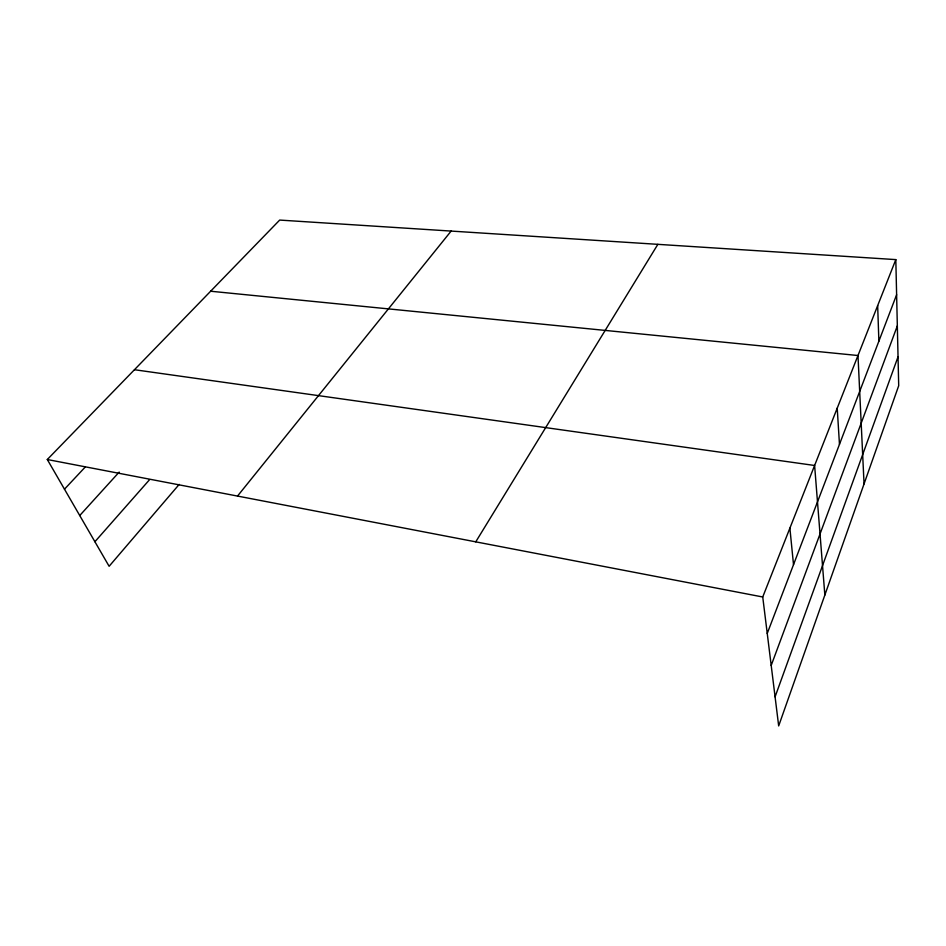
<?xml version="1.0" encoding="UTF-8"?>
<svg xmlns="http://www.w3.org/2000/svg" width="946" height="946" viewBox="0 0 946 946"><rect width="100%" height="100%" fill="white"/><g stroke="black" fill="none" stroke-linecap="round" stroke-linejoin="round"><path stroke-width="1.42" d="M775.081 696.835L898.038 356.796M771.203 665.428L897.328 325.873M767.241 633.453L896.619 294.738M895.815 259.606L898.7 385.72L778.676 725.925L762.736 596.985L895.815 259.606L279.685 220.075L47.3 459.52L109.121 566.287L179.196 484.399M475.755 541.845L657.86 244.34M237.517 496.071L451.136 231.072M94.907 541.727L149.586 479.646M79.736 515.535L119.184 472.089M64.482 489.188L85.317 466.946M210.627 291.226L857.987 355.519L864.053 483.926M134.45 369.72L814.612 465.479L824.853 595.046M47.3 459.52L762.736 596.985M789.886 528.164L793.517 564.691M837.222 408.152L839.469 444.372M877.663 305.629L878.881 341.175"/></g></svg>
